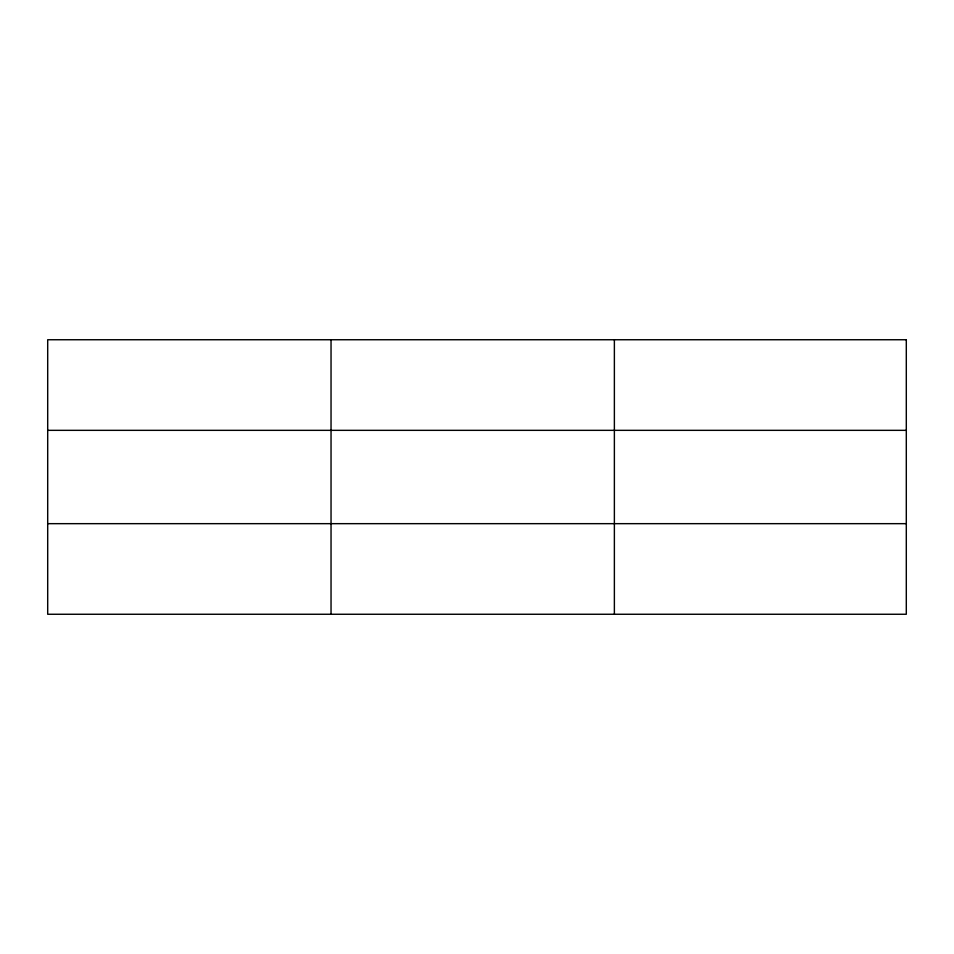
<?xml version="1.0" encoding="UTF-8"?>
<svg xmlns="http://www.w3.org/2000/svg" width="954" height="954" viewBox="0 0 954 954"><rect width="100%" height="100%" fill="white"/><g stroke="black" fill="none" stroke-linecap="round" stroke-linejoin="round"><path stroke-width="1.43" d="M331.038 614.257L331.038 339.743M614.376 614.257L614.376 339.743M47.7 430.337L906.3 430.337M47.7 523.663L906.3 523.663M906.3 339.743L906.3 614.257L47.7 614.257L47.7 339.743L906.3 339.743"/></g></svg>
